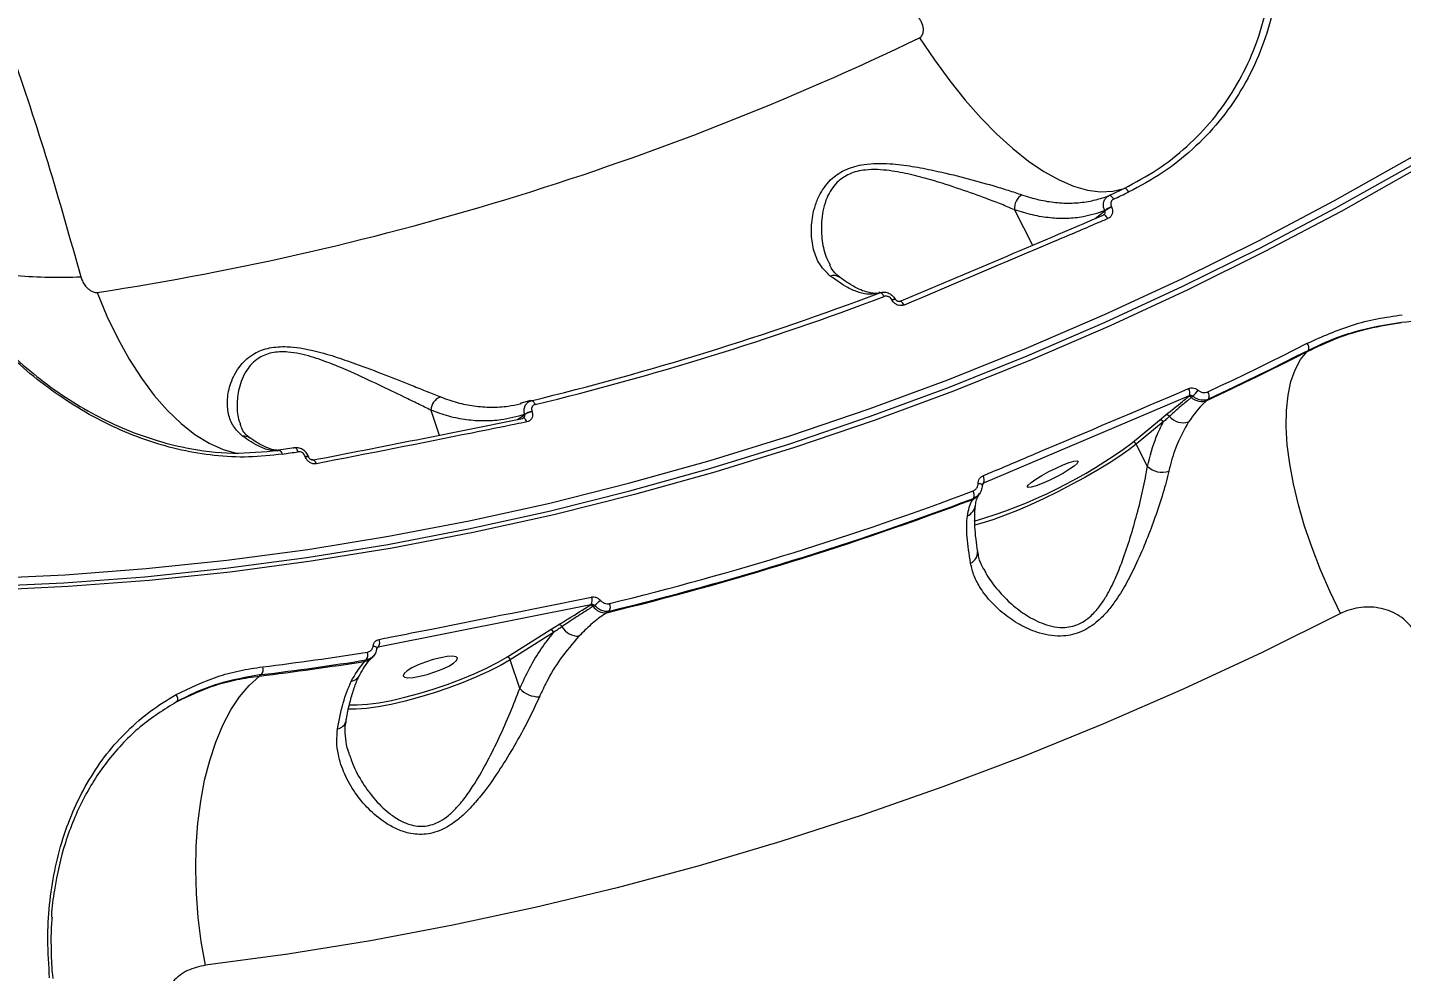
# Model space of a CAD drawing. Header units: millimetres. Extents: x -11024 to 8278, y -7837 to 5770.
# Drawn here: x 3455.3 to 3672.5, y 1145.9 to 1295 of the extents above; entities that cross this region are included whole.
import ezdxf

# ---------------------------------------------------------------- set-up
doc = ezdxf.new("R2010")
doc.units = ezdxf.units.MM
doc.layers.add('DIKOM_ОБЪЕКТ', color=7, linetype='Continuous')
doc.layers.add('DIKOM_РАЗМЕР_ОБЪЕКТА', color=7, linetype='Continuous')
doc.styles.add('style1', font='arial.ttf', dxfattribs={"width": 0.8})
doc.dimstyles.new('1-50', dxfattribs={"dimtxt": 300, "dimasz": 200, "dimexe": 100, "dimexo": 0, "dimgap": 100, "dimtad": 1, "dimtxsty": 'style1', "dimcen": 200, "dimclrd": 7, "dimclre": 7, "dimclrt": 7, "dimadec": 1, "dimazin": 2, "dimtfac": 1, "dimtmove": 0, "dimatfit": 2, "dimfxl": 0, "dimlwd": 25, "dimlwe": 18, "dimarcsym": 0})

# ---------------------------------------------------------------- blocks, each defined once
blk = doc.blocks.new('*D9')
at = {"layer": 'Defpoints', "color": 0, "transparency": 16777216}
for p in [(3740.68, 3707.51), (-8191.56, -3797.25), (-1076.12, -3797.25)]:
    blk.add_point(p, dxfattribs=at)
at = {"layer": 'DIKOM_РАЗМЕР_ОБЪЕКТА', "color": 7, "lineweight": 18, "transparency": 16777216}
for p, q in [((3740.68, 3707.51), (-8291.56, 3707.51)), ((-1076.12, -3797.25), (-8291.56, -3797.25))]:
    blk.add_line(p, q, dxfattribs=at)
at = {"layer": 'DIKOM_РАЗМЕР_ОБЪЕКТА', "color": 7, "lineweight": 25, "transparency": 16777216}
blk.add_line((-8191.56, 3507.51), (-8191.56, -3597.25), dxfattribs=at)
at = {"layer": 'DIKOM_РАЗМЕР_ОБЪЕКТА', "color": 7, "transparency": 16777216}
for points in [[(-8224.9, 3507.51), (-8158.23, 3507.51), (-8191.56, 3707.51)], [(-8224.9, -3597.25), (-8158.23, -3597.25), (-8191.56, -3797.25)]]:
    blk.add_solid(points, dxfattribs=at)
at = {"layer": 'DIKOM_РАЗМЕР_ОБЪЕКТА', "color": 7, "transparency": 16777216, "insert": (-8444.74, -44.87), "char_height": 300, "attachment_point": 5, "rotation": 90, "style": 'style1'}
blk.add_mtext('7500', dxfattribs=at)

msp = doc.modelspace()

# ---------------------------------------------------------------- linework, layer by layer
at = {"layer": 'DIKOM_ОБЪЕКТ', "color": 7, "linetype": 'Continuous', "lineweight": 15}
for p, q in [((3611.315, 1266.238), (3614.159, 1260.624)), ((3626.634, 1266.707), (3626.646, 1266.683)), ((3624.05, 1264.837), (3625.585, 1266.05)), ((3625.372, 1265.413), (3625.323, 1265.379)), ((3625.433, 1265.454), (3625.368, 1265.421)), ((3625.585, 1266.05), (3625.573, 1266.073)), ((3583.669, 1255.552), (3583.636, 1255.575)), ((3590.033, 1253.176), (3589.882, 1253.137)), ((3591.936, 1251.965), (3591.924, 1251.988)), ((3657.585, 1243.832), (3657.756, 1244.014)), ((3534.782, 1236.078), (3533.191, 1235.612)), ((3638.939, 1236.819), (3606.43, 1223.038)), ((3638.784, 1236.691), (3638.939, 1236.819)), ((3641.996, 1236.32), (3641.716, 1236.085)), ((3519.056, 1234.57), (3520.363, 1230.615)), ((3532.732, 1233.108), (3533.888, 1233.869)), ((3533.177, 1235.584), (3533.312, 1235.61)), ((3533.888, 1233.869), (3533.879, 1233.893)), ((3535.04, 1234.374), (3535.049, 1234.349)), ((3634.215, 1232.984), (3635.229, 1233.805)), ((3629.94, 1229.463), (3634.215, 1232.984)), ((3634.833, 1232.7), (3630.558, 1229.179)), ((3490.435, 1230.159), (3490.403, 1230.182)), ((3494.947, 1228.213), (3494.992, 1228.224)), ((3497.498, 1228.605), (3494.993, 1228.225)), ((3499.196, 1227.217), (3499.188, 1227.242)), ((3499.728, 1227.171), (3499.719, 1227.195)), ((3632.328, 1225.684), (3630.558, 1229.179)), ((3606.411, 1223.009), (3606.198, 1222.663)), ((3606.43, 1223.038), (3606.411, 1223.009)), ((3604.715, 1220.47), (3604.814, 1220.63)), ((3605.792, 1221.388), (3605.865, 1221.506)), ((3606.21, 1222.726), (3606.199, 1222.683)), ((3544.344, 1203.813), (3510.741, 1197.121)), ((3544.27, 1203.767), (3544.344, 1203.813)), ((3547.234, 1202.8), (3546.845, 1202.55)), ((3531.059, 1195.546), (3537.921, 1199.85)), ((3538.452, 1199.436), (3531.59, 1195.131)), ((3537.921, 1199.85), (3539.275, 1200.684)), ((3510.63, 1197.006), (3510.48, 1196.851)), ((3510.741, 1197.121), (3510.63, 1197.006)), ((3508.648, 1194.88), (3508.85, 1195.09)), ((3509.749, 1195.474), (3509.923, 1195.654)), ((3533.102, 1190.556), (3531.59, 1195.131)), ((3492.281, 1192.773), (3491.964, 1192.546))]:
    msp.add_line(p, q, dxfattribs=at)
at = {"layer": 'DIKOM_ОБЪЕКТ', "color": 7, "linetype": 'Continuous', "lineweight": 15, "flags": 128}
for points in [[(3596.306, 1293.421), (3598.647, 1289.928), (3601.06, 1286.632), (3603.525, 1283.556), (3606.024, 1280.726), (3608.538, 1278.163), (3611.046, 1275.887), (3613.53, 1273.916), (3615.969, 1272.265), (3618.345, 1270.947), (3620.64, 1269.973), (3622.835, 1269.349), (3624.914, 1269.081), (3626.86, 1269.171), (3628.658, 1269.618)], [(3435.797, 1207.762), (3448.523, 1207.973), (3461.274, 1208.559), (3474.042, 1209.518), (3486.818, 1210.85), (3499.593, 1212.553), (3512.36, 1214.627), (3525.111, 1217.07), (3537.836, 1219.881), (3550.528, 1223.057), (3563.179, 1226.598), (3575.779, 1230.499), (3588.32, 1234.76), (3600.795, 1239.377), (3613.196, 1244.346), (3625.513, 1249.666), (3637.74, 1255.331), (3649.867, 1261.34), (3661.888, 1267.687), (3673.794, 1274.368), (3685.577, 1281.38), (3697.23, 1288.717)], [(3435.49, 1206.478), (3448.246, 1206.69), (3461.027, 1207.277), (3473.825, 1208.238), (3486.631, 1209.573), (3499.437, 1211.28), (3512.235, 1213.359), (3525.016, 1215.808), (3537.772, 1218.625), (3550.494, 1221.809), (3563.174, 1225.358), (3575.804, 1229.269), (3588.376, 1233.54), (3600.881, 1238.168), (3613.31, 1243.149), (3625.657, 1248.481), (3637.913, 1254.161), (3650.069, 1260.183), (3662.119, 1266.545), (3674.053, 1273.243), (3685.864, 1280.271), (3697.545, 1287.626)], [(3698.372, 1287.077), (3686.684, 1279.718), (3674.865, 1272.685), (3662.923, 1265.984), (3650.866, 1259.617), (3638.702, 1253.591), (3626.439, 1247.908), (3614.084, 1242.573), (3601.646, 1237.588), (3589.134, 1232.957), (3576.554, 1228.684), (3563.916, 1224.77), (3551.228, 1221.219), (3538.498, 1218.033), (3525.734, 1215.214), (3512.945, 1212.763), (3500.139, 1210.683), (3487.324, 1208.975), (3474.51, 1207.639), (3461.704, 1206.678), (3448.915, 1206.09), (3436.15, 1205.878)], [(3626.265, 1268.482), (3626.564, 1268.624), (3626.864, 1268.765), (3627.163, 1268.907), (3627.462, 1269.049), (3627.761, 1269.191), (3628.06, 1269.333), (3628.359, 1269.475), (3628.658, 1269.618)], [(3626.969, 1267.909), (3626.883, 1268.049), (3626.791, 1268.174), (3626.696, 1268.283), (3626.6, 1268.371), (3626.507, 1268.437), (3626.418, 1268.478), (3626.337, 1268.493), (3626.265, 1268.482)], [(3626.067, 1264.829), (3625.974, 1264.99), (3625.874, 1265.132), (3625.77, 1265.25), (3625.666, 1265.341), (3625.565, 1265.401), (3625.473, 1265.428), (3625.391, 1265.42), (3625.372, 1265.413)], [(3466.296, 1253.161), (3467.854, 1249.427), (3469.548, 1245.908), (3471.365, 1242.631), (3473.29, 1239.623), (3475.308, 1236.907), (3477.405, 1234.503), (3479.562, 1232.431), (3481.764, 1230.707), (3483.994, 1229.344), (3486.234, 1228.352), (3488.466, 1227.74), (3488.506, 1227.733)], [(3590.688, 1252.525), (3590.611, 1252.668), (3590.526, 1252.797), (3590.437, 1252.908), (3590.346, 1252.998), (3590.255, 1253.065), (3590.167, 1253.106), (3590.085, 1253.121), (3590.011, 1253.109)], [(3591.924, 1251.988), (3592.062, 1252.042), (3592.186, 1252.083), (3592.292, 1252.111), (3592.378, 1252.125), (3592.44, 1252.125), (3592.477, 1252.109), (3592.484, 1252.1)], [(3591.936, 1251.965), (3592.074, 1252.018), (3592.198, 1252.059), (3592.305, 1252.088), (3592.39, 1252.102), (3592.453, 1252.101), (3592.49, 1252.086), (3592.497, 1252.075)], [(3593.878, 1251.18), (3593.784, 1251.34), (3593.682, 1251.481), (3593.575, 1251.599), (3593.467, 1251.688), (3593.362, 1251.746), (3593.265, 1251.77), (3593.177, 1251.76), (3593.163, 1251.755)], [(3641.855, 1237.459), (3643.829, 1238.388), (3645.801, 1239.325), (3647.771, 1240.272), (3649.738, 1241.227), (3651.702, 1242.192), (3653.664, 1243.164), (3655.623, 1244.146), (3657.579, 1245.136)], [(3641.716, 1236.085), (3643.708, 1237.023), (3645.698, 1237.969), (3647.686, 1238.924), (3649.671, 1239.888), (3651.654, 1240.861), (3653.634, 1241.842), (3655.611, 1242.833), (3657.585, 1243.832)], [(3657.756, 1244.014), (3655.795, 1243.022), (3653.831, 1242.038), (3651.865, 1241.063), (3649.897, 1240.097), (3647.925, 1239.14), (3645.951, 1238.191), (3643.975, 1237.251), (3641.996, 1236.32)], [(3662.833, 1202.408), (3661.183, 1205.847), (3659.68, 1209.319), (3658.34, 1212.791), (3657.173, 1216.233), (3656.191, 1219.612), (3655.402, 1222.898), (3654.815, 1226.062), (3654.433, 1229.074), (3654.261, 1231.906), (3654.3, 1234.533), (3654.55, 1236.932), (3655.009, 1239.079), (3655.672, 1240.956), (3656.533, 1242.545), (3657.585, 1243.832)], [(3535.539, 1235.447), (3535.475, 1235.594), (3535.402, 1235.727), (3535.322, 1235.841), (3535.237, 1235.933), (3535.15, 1236.001), (3535.064, 1236.043), (3534.98, 1236.057), (3534.901, 1236.044)], [(3533.631, 1233.321), (3533.61, 1233.315), (3533.529, 1233.269)], [(3534.218, 1232.706), (3534.15, 1232.873), (3534.07, 1233.022), (3533.982, 1233.145), (3533.889, 1233.239), (3533.793, 1233.3), (3533.699, 1233.325), (3533.631, 1233.321)], [(3494.992, 1228.224), (3495.029, 1228.227), (3495.114, 1228.213), (3495.199, 1228.171), (3495.283, 1228.103), (3495.363, 1228.009), (3495.436, 1227.894), (3495.501, 1227.76), (3495.556, 1227.611)], [(3498.065, 1227.993), (3498.009, 1228.142), (3497.944, 1228.275), (3497.87, 1228.39), (3497.79, 1228.484), (3497.706, 1228.552), (3497.62, 1228.594), (3497.535, 1228.608), (3497.498, 1228.605)], [(3499.188, 1227.242), (3499.329, 1227.263), (3499.453, 1227.273), (3499.557, 1227.271), (3499.638, 1227.257), (3499.693, 1227.231), (3499.719, 1227.195)], [(3499.196, 1227.217), (3499.337, 1227.239), (3499.462, 1227.248), (3499.566, 1227.246), (3499.647, 1227.232), (3499.701, 1227.206), (3499.728, 1227.17)], [(3630.558, 1229.179), (3629.384, 1228.272), (3627.951, 1227.272), (3626.291, 1226.201), (3624.439, 1225.081), (3622.437, 1223.938), (3620.329, 1222.796), (3618.159, 1221.681), (3615.976, 1220.616), (3613.829, 1219.625), (3611.763, 1218.73), (3609.824, 1217.951), (3608.054, 1217.304), (3606.492, 1216.804), (3605.173, 1216.461), (3604.957, 1216.415)], [(3500.97, 1226.092), (3500.901, 1226.259), (3500.819, 1226.407), (3500.728, 1226.53), (3500.631, 1226.623), (3500.53, 1226.683), (3500.431, 1226.708), (3500.365, 1226.704)], [(3618.989, 1225.909), (3619.956, 1226.278), (3620.711, 1226.497), (3621.193, 1226.551), (3621.362, 1226.433), (3621.205, 1226.155), (3620.735, 1225.737), (3619.99, 1225.215), (3619.029, 1224.63), (3617.932, 1224.03), (3616.787, 1223.463), (3615.686, 1222.975), (3614.719, 1222.607), (3613.964, 1222.387), (3613.482, 1222.333), (3613.313, 1222.451), (3613.47, 1222.73), (3613.94, 1223.147), (3614.685, 1223.67), (3615.645, 1224.254), (3616.743, 1224.855), (3617.888, 1225.421), (3618.989, 1225.909)], [(3605.569, 1223.011), (3605.721, 1222.989), (3605.858, 1222.959), (3605.977, 1222.922), (3606.074, 1222.88), (3606.146, 1222.834), (3606.192, 1222.785), (3606.21, 1222.734), (3606.21, 1222.726)], [(3662.833, 1202.408), (3650.438, 1196.287), (3637.95, 1190.486), (3625.377, 1185.009), (3612.725, 1179.859), (3600.001, 1175.038), (3587.212, 1170.549), (3574.365, 1166.394), (3561.468, 1162.577), (3548.527, 1159.098), (3535.55, 1155.961), (3522.543, 1153.166), (3509.514, 1150.715), (3496.47, 1148.609), (3483.417, 1146.85)], [(3509.957, 1197.339), (3510.109, 1197.286), (3510.242, 1197.226), (3510.353, 1197.16), (3510.436, 1197.09), (3510.491, 1197.018), (3510.515, 1196.947), (3510.514, 1196.907)], [(3510.514, 1196.907), (3510.507, 1196.878), (3510.467, 1196.815)], [(3510.525, 1196.967), (3510.569, 1196.988), (3510.63, 1197.006)], [(3531.59, 1195.131), (3530.046, 1194.23), (3528.262, 1193.314), (3526.278, 1192.402), (3524.137, 1191.514), (3521.886, 1190.67), (3519.574, 1189.888), (3517.252, 1189.186), (3514.97, 1188.579), (3512.78, 1188.079), (3510.728, 1187.699), (3508.86, 1187.446), (3507.216, 1187.326), (3505.909, 1187.336)], [(3506.153, 1187.987), (3507.423, 1187.977), (3509.017, 1188.093), (3510.829, 1188.338), (3512.818, 1188.707), (3514.943, 1189.191), (3517.155, 1189.78), (3519.406, 1190.461), (3521.648, 1191.22), (3523.831, 1192.038), (3525.908, 1192.899), (3527.832, 1193.783), (3529.561, 1194.672), (3531.059, 1195.546)], [(3520.61, 1195.445), (3519.43, 1195.148), (3518.212, 1194.757), (3517.053, 1194.303), (3516.05, 1193.822), (3515.282, 1193.354), (3514.811, 1192.937), (3514.677, 1192.604), (3514.89, 1192.382), (3515.432, 1192.29), (3516.26, 1192.334), (3517.307, 1192.512), (3518.487, 1192.808), (3519.706, 1193.199), (3520.864, 1193.653), (3521.868, 1194.134), (3522.636, 1194.602), (3523.106, 1195.019), (3523.24, 1195.353), (3523.028, 1195.574), (3522.485, 1195.667), (3521.657, 1195.622), (3520.61, 1195.445)], [(3483.417, 1146.85), (3482.767, 1150.599), (3482.294, 1154.389), (3482.002, 1158.186), (3481.895, 1161.956), (3481.972, 1165.663), (3482.234, 1169.275), (3482.677, 1172.758), (3483.298, 1176.08), (3484.092, 1179.211), (3485.051, 1182.123), (3486.165, 1184.789), (3487.426, 1187.185), (3488.821, 1189.289), (3490.338, 1191.081), (3491.964, 1192.546)], [(3478.782, 1189.617), (3478.869, 1189.446), (3478.936, 1189.27), (3478.98, 1189.097), (3479, 1188.932), (3478.995, 1188.781), (3478.965, 1188.65), (3478.912, 1188.544), (3478.836, 1188.466)]]:
    msp.add_lwpolyline(points, dxfattribs=at)
at = {"layer": 'DIKOM_ОБЪЕКТ', "color": 7, "linetype": 'Continuous', "lineweight": 15}
for centre, radius, start, end in [((3396.879, 1707.385), 459.498, 278.68902, 295.72247), ((3613.793, 1266.489), 2.49, 122.16542, 185.79801), ((3418.438, 1710.28), 489.058, 295.23894, 295.5495), ((3628.384, 1262.57), 4.492, 112.93462, 128.74643), ((3628.398, 1262.545), 4.494, 112.93852, 128.74253), ((3460.06, 1325.883), 70.325, 264.73598, 272.98426), ((3582.729, 1254.211), 1.639, 56.35748, 109.04534), ((3423.3, 1693.962), 471.321, 283.69681, 290.71435), ((3423.849, 1693.718), 471.686, 283.69714, 290.7143), ((3656.656, 1244.415), 1.171, 339.95187, 37.9521), ((3521.432, 1234.462), 2.378, 111.58106, 177.40871), ((3638.936, 1236.243), 0.473, 46.40933, 108.66023), ((3637.82, 1237.29), 1.214, 337.18221, 34.2788), ((3640.887, 1238.291), 2.356, 226.38172, 290.58329), ((3633.401, 1243.031), 8.731, 314.13655, 322.4219), ((3640.901, 1236.762), 1.181, 337.99615, 36.15645), ((3535.718, 1231.092), 3.351, 101.67026, 123.28514), ((3535.724, 1231.076), 3.342, 101.64689, 123.31683), ((3635.37, 1233.325), 0.5, 31.4154, 106.35801), ((3634.362, 1232.491), 0.514, 23.88199, 106.61825), ((3637.963, 1235.388), 2.818, 219.75693, 287.78332), ((3489.488, 1228.85), 1.616, 55.49627, 97.11237), ((3583.404, 1291.832), 77.817, 286.04951, 306.72803), ((3630.087, 1228.97), 0.515, 23.90521, 106.59502), ((3432.853, 1648.365), 425.4, 278.47624, 278.81797), ((3634.669, 1228.176), 3.419, 226.78909, 287.63036), ((3606.612, 1222.579), 0.475, 115.0312, 146.97668), ((3605.365, 1223.542), 1.177, 334.66369, 34.18033), ((3429.094, 1686.201), 497.629, 283.73349, 290.67797), ((3429.442, 1686.293), 496.473, 283.73307, 290.67822), ((3603.809, 1222.623), 2.336, 292.83185, 328.11333), ((3603.73, 1221.164), 1.209, 333.77089, 31.92722), ((3428.802, 1686.156), 497.805, 283.71703, 290.69407), ((3602.93, 1219.878), 2.226, 294.5936, 351.73846), ((3603.555, 1212.121), 1.932, 294.65406, 3.09064), ((3544.291, 1203.283), 0.485, 35.10239, 92.42457), ((3543.255, 1204.518), 1.297, 327.08812, 23.60441), ((3546.655, 1204.952), 2.41, 215.2476, 274.5143), ((3535.451, 1215.531), 15.148, 308.68955, 313.36848), ((3546.17, 1203.47), 1.258, 327.80505, 25.60589), ((3537.915, 1199.296), 0.555, 14.64809, 89.43833), ((3539.265, 1200.147), 0.537, 21.02069, 88.87945), ((3542.433, 1201.968), 3.125, 211.39487, 270.53377), ((3509.708, 1197.848), 1.263, 324.84321, 23.44307), ((3435.942, 1653.832), 464.676, 276.92446, 279.00182), ((3436.074, 1655.182), 465.812, 276.93044, 278.98844), ((3436.444, 1655.033), 464.416, 276.92938, 278.98896), ((3508.256, 1196.925), 2.082, 280.85358, 315.81302), ((3507.801, 1195.848), 1.294, 324.15521, 21.42539), ((3531.054, 1194.991), 0.555, 14.6688, 89.41763), ((3491.241, 1193.568), 1.309, 322.60145, 19.68039), ((3506.076, 1193.624), 1.946, 281.28225, 332.97924), ((3536.181, 1193.572), 4.31, 224.41271, 270.37753), ((3504.055, 1185.856), 1.646, 279.01933, 345.6946)]:
    msp.add_arc(centre, radius, start, end, dxfattribs=at)
for points, knots in [([(3697.23, 1288.717), (3694.608, 1292.447), (3687.491, 1302.571), (3675.6, 1318.787), (3661.518, 1337.202), (3647.185, 1355.128), (3632.674, 1372.489), (3618.052, 1389.2), (3603.362, 1405.204), (3588.629, 1420.46), (3573.878, 1434.957), (3559.155, 1448.657), (3544.527, 1461.498), (3530.065, 1473.418), (3515.814, 1484.371), (3501.802, 1494.32), (3488.048, 1503.268), (3474.594, 1511.196), (3461.499, 1518.069), (3448.827, 1523.854), (3436.621, 1528.521), (3424.909, 1532.044), (3413.707, 1534.427), (3403.023, 1535.715), (3392.993, 1535.751), (3386.245, 1535.298), (3383.049, 1534.499), (3382.777, 1534.43)], [0, 0, 0, 0, 0.0245695, 0.066693, 0.1089493, 0.151273, 0.1935969, 0.2358531, 0.2779765, 0.3200999, 0.3623564, 0.4046802, 0.447004, 0.4892601, 0.5313836, 0.5735065, 0.6157622, 0.6580855, 0.7004087, 0.7426644, 0.7847874, 0.8269108, 0.8691668, 0.9114903, 0.9538141, 0.9960698, 1, 1, 1, 1]), ([(3520.966, 1482.563), (3523.729, 1480.453), (3531.172, 1474.769), (3543.463, 1464.738), (3557.832, 1452.284), (3572.448, 1438.837), (3587.265, 1424.421), (3602.236, 1409.058), (3617.032, 1393.087), (3631.605, 1376.578), (3645.916, 1359.61), (3660.197, 1341.906), (3674.397, 1323.497), (3688.462, 1304.431), (3702.084, 1285.129), (3715.226, 1265.661), (3727.863, 1246.103), (3740.2, 1226.134), (3752.181, 1205.808), (3763.756, 1185.19), (3774.668, 1164.732), (3784.895, 1144.501), (3794.433, 1124.557), (3803.436, 1104.575), (3811.849, 1084.624), (3819.626, 1064.777), (3826.598, 1045.47), (3832.759, 1026.756), (3838.123, 1008.676), (3842.776, 990.933), (3846.671, 973.607), (3849.776, 956.769), (3851.926, 941.467), (3853.256, 927.626), (3853.901, 915.148), (3853.935, 903.232), (3853.35, 891.92), (3852.155, 881.33), (3850.358, 871.513), (3848.267, 863.365), (3846.617, 858.657), (3845.946, 856.74)], [0, 0, 0, 0, 0.01565218, 0.04216791, 0.06870427, 0.09522005, 0.12250621, 0.14981463, 0.17710056, 0.20361659, 0.23015278, 0.25666873, 0.2839548, 0.31126298, 0.33854912, 0.36506499, 0.3916013, 0.41811716, 0.44540309, 0.47271166, 0.49999757, 0.5265134, 0.55304984, 0.57956554, 0.60685156, 0.63415996, 0.66144588, 0.68796177, 0.71449808, 0.74101388, 0.76829994, 0.79560818, 0.82289424, 0.84597233, 0.86907741, 0.89218255, 0.91550655, 0.93883056, 0.96156384, 0.98434858, 1, 1, 1, 1]), ([(3608.06, 1455.699), (3611.911, 1452.066), (3619.618, 1444.794), (3631.243, 1433.156), (3642.878, 1421.02), (3654.656, 1408.193), (3666.55, 1394.682), (3678.532, 1380.496), (3690.406, 1365.859), (3702.476, 1350.374), (3714.697, 1334.034), (3727.014, 1316.851), (3739.168, 1299.156), (3751.11, 1280.988), (3762.79, 1262.401), (3773.937, 1243.825), (3784.525, 1225.326), (3794.541, 1206.965), (3804.162, 1188.419), (3813.336, 1169.747), (3822.016, 1151.013), (3830.005, 1132.643), (3837.293, 1114.694), (3843.885, 1097.209), (3849.893, 1079.886), (3855.272, 1062.796), (3859.986, 1046.004), (3863.67, 1030.942), (3866.488, 1017.532), (3868.611, 1005.633), (3870.275, 994.097), (3871.471, 982.968), (3872.197, 972.295), (3872.443, 962.08), (3872.249, 952.285), (3871.716, 946.168), (3871.449, 943.11)], [0, 0, 0, 0, 0.0277655, 0.055564, 0.0833624, 0.1111275, 0.1400314, 0.168973, 0.1979144, 0.2268177, 0.2582448, 0.2896957, 0.3211227, 0.3534672, 0.3858383, 0.4181831, 0.449506, 0.4808529, 0.5121759, 0.5444127, 0.5766757, 0.6089125, 0.6401608, 0.6714335, 0.7026819, 0.7348411, 0.7670266, 0.7991856, 0.8241463, 0.849107, 0.874267, 0.8994267, 0.9244694, 0.949512, 0.974756, 1, 1, 1, 1]), ([(3339.994, 1442.767), (3343.233, 1441.222), (3350.183, 1437.907), (3360.565, 1431.269), (3371.007, 1423.334), (3381.007, 1414.293), (3390.572, 1404.281), (3399.824, 1393.206), (3408.723, 1381.128), (3417.231, 1368.104), (3425.273, 1354.258), (3432.84, 1339.621), (3439.944, 1324.253), (3446.619, 1308.113), (3452.829, 1291.262), (3458.594, 1273.824), (3462.014, 1261.704), (3463.722, 1255.653)], [0, 0, 0, 0, 0.0611698, 0.1312482, 0.2012025, 0.2682328, 0.3354732, 0.4028236, 0.4701779, 0.537426, 0.6044621, 0.6702229, 0.7361763, 0.8022275, 0.868281, 0.9342367, 1, 1, 1, 1]), ([(3628.658, 1269.618), (3630.429, 1270.557), (3633.96, 1272.429), (3638.637, 1276.14), (3642.755, 1280.435), (3646.2, 1285.299), (3648.923, 1290.636), (3650.857, 1296.333), (3651.969, 1302.293), (3652.229, 1308.402), (3651.634, 1314.537), (3650.17, 1320.589), (3647.929, 1326.471), (3645.771, 1330.125), (3644.691, 1331.954)], [0, 0, 0, 0, 0.0835774, 0.1666513, 0.2497516, 0.3333286, 0.4162582, 0.4997967, 0.5830088, 0.666081, 0.7497704, 0.832788, 0.9162889, 1, 1, 1, 1]), ([(3645.611, 1332.638), (3646.712, 1330.776), (3648.914, 1327.052), (3651.208, 1321.051), (3652.71, 1314.881), (3653.33, 1308.616), (3653.075, 1302.383), (3651.952, 1296.301), (3649.99, 1290.484), (3647.224, 1285.038), (3643.716, 1280.073), (3639.526, 1275.694), (3634.764, 1271.909), (3631.165, 1270.001), (3629.363, 1269.046)], [0, 0, 0, 0, 0.0836194, 0.1671672, 0.2504186, 0.3338521, 0.4173033, 0.5004886, 0.5837396, 0.6671386, 0.750459, 0.8333975, 0.9166283, 1, 1, 1, 1]), ([(3596.306, 1293.421), (3596.385, 1293.468), (3596.551, 1293.567), (3596.773, 1293.867), (3596.919, 1294.301), (3596.938, 1295.018), (3596.741, 1295.651), (3596.42, 1296.244), (3596.236, 1296.489), (3596.115, 1296.65)], [0, 0, 0, 0, 0.0767638, 0.1605272, 0.3174006, 0.4661007, 0.7624874, 0.8428649, 1, 1, 1, 1]), ([(3582.194, 1255.76), (3581.633, 1256.298), (3580.512, 1257.374), (3579.55, 1259.643), (3579.097, 1262.301), (3579.265, 1264.851), (3579.811, 1267.033), (3580.484, 1268.63), (3581.386, 1270.051), (3582.659, 1271.444), (3584.652, 1272.735), (3587.187, 1273.407), (3589.551, 1273.582), (3592.114, 1273.508), (3595.163, 1273.131), (3599.151, 1272.348), (3603.494, 1271.296), (3607.367, 1270.206), (3610.352, 1269.308), (3611.762, 1268.834), (3612.467, 1268.597)], [0, 0, 0, 0, 0.0727736, 0.1456245, 0.2220854, 0.298516, 0.3409255, 0.383292, 0.4164827, 0.4496111, 0.4986426, 0.5477892, 0.5808464, 0.613965, 0.6710823, 0.7283204, 0.8132049, 0.8980781, 0.9490495, 1, 1, 1, 1]), ([(3611.315, 1266.238), (3610.637, 1266.521), (3609.273, 1267.091), (3606.433, 1268.176), (3602.745, 1269.498), (3598.661, 1270.817), (3594.885, 1271.831), (3592.048, 1272.39), (3589.642, 1272.607), (3587.472, 1272.563), (3585.138, 1272.008), (3583.379, 1270.783), (3582.307, 1269.433), (3581.579, 1268.031), (3581.077, 1266.433), (3580.731, 1264.238), (3580.8, 1261.651), (3581.274, 1259.222), (3581.92, 1257.991), (3582.151, 1257.551)], [0, 0, 0, 0, 0.0575846, 0.1159164, 0.2111894, 0.3089561, 0.3721871, 0.4366493, 0.4719795, 0.508178, 0.5599019, 0.6115507, 0.6469205, 0.6833218, 0.7301926, 0.7777468, 0.8635543, 0.9512374, 1, 1, 1, 1]), ([(3612.467, 1268.597), (3613.364, 1268.317), (3615.159, 1267.756), (3617.816, 1267.335), (3620.431, 1267.234), (3622.905, 1267.491), (3624.838, 1267.953), (3625.909, 1268.35), (3626.265, 1268.482)], [0, 0, 0, 0, 0.18279999, 0.36559484, 0.55374859, 0.74189823, 0.9141907, 1, 1, 1, 1]), ([(3625.573, 1266.073), (3625.502, 1266.265), (3625.353, 1266.669), (3625.364, 1267.222), (3625.507, 1267.731), (3625.776, 1268.179), (3626.101, 1268.381), (3626.265, 1268.482)], [0, 0, 0, 0, 0.2044901, 0.4301325, 0.5634378, 0.7803002, 1, 1, 1, 1]), ([(3629.363, 1269.046), (3629.305, 1269.139), (3629.188, 1269.324), (3628.992, 1269.521), (3628.803, 1269.636), (3628.707, 1269.624), (3628.658, 1269.618)], [0, 0, 0, 0, 0.2500718, 0.5000702, 0.7501457, 1, 1, 1, 1]), ([(3495.556, 1227.611), (3493.798, 1227.418), (3490.281, 1227.03), (3484.929, 1227.299), (3479.641, 1228.163), (3474.467, 1229.606), (3469.372, 1231.61), (3464.418, 1234.166), (3459.657, 1237.215), (3455.14, 1240.713), (3450.928, 1244.62), (3447.056, 1248.864), (3443.581, 1253.357), (3440.556, 1258.035), (3437.945, 1262.824), (3436.59, 1266.078), (3435.913, 1267.703)], [0, 0, 0, 0, 0.07510797, 0.15021542, 0.22128241, 0.29257814, 0.36364686, 0.43476954, 0.50612435, 0.5772493, 0.64833973, 0.71965954, 0.79075227, 0.86043036, 0.93031997, 1, 1, 1, 1]), ([(3436.409, 1267.458), (3437.144, 1265.706), (3438.612, 1262.204), (3441.431, 1257.188), (3444.614, 1252.466), (3448.125, 1248.091), (3451.994, 1244.002), (3456.196, 1240.269), (3460.673, 1236.937), (3465.379, 1234.051), (3470.268, 1231.675), (3475.278, 1229.822), (3481.125, 1228.339), (3487.783, 1227.53), (3492.559, 1227.986), (3494.947, 1228.213)], [0, 0, 0, 0, 0.0766093, 0.1532162, 0.2242327, 0.2954761, 0.3664892, 0.437486, 0.508711, 0.5797092, 0.6506984, 0.7219136, 0.7929, 0.8964501, 1, 1, 1, 1]), ([(3625.573, 1266.073), (3624.448, 1265.703), (3622.529, 1265.073), (3619.613, 1264.804), (3616.946, 1264.895), (3614.177, 1265.333), (3612.269, 1265.936), (3611.315, 1266.238)], [0, 0, 0, 0, 0.2590527, 0.4416249, 0.6241983, 0.8121006, 1, 1, 1, 1]), ([(3626.646, 1266.683), (3626.69, 1266.589), (3626.802, 1266.345), (3626.85, 1265.915), (3626.742, 1265.455), (3626.478, 1265.059), (3626.204, 1264.906), (3626.067, 1264.829)], [0, 0, 0, 0, 0.1342659, 0.3470317, 0.5632327, 0.7817431, 1, 1, 1, 1]), ([(3626.969, 1267.909), (3626.967, 1267.908), (3626.877, 1267.864), (3626.712, 1267.748), (3626.573, 1267.528), (3626.504, 1267.272), (3626.507, 1266.997), (3626.593, 1266.801), (3626.634, 1266.707)], [0, 0, 0, 0, 0.0042835, 0.2197349, 0.4355905, 0.5682097, 0.7938278, 1, 1, 1, 1]), ([(3593.104, 1251.717), (3598.444, 1253.966), (3609.126, 1258.466), (3619.924, 1263.074), (3625.323, 1265.379)], [0, 0, 0, 0, 0.4999192, 1, 1, 1, 1]), ([(3626.067, 1264.829), (3625.508, 1264.591), (3622.715, 1263.397), (3611.93, 1258.796), (3601.799, 1254.521), (3593.878, 1251.18)], [0, 0, 0, 0, 0.0517101, 0.2585539, 1, 1, 1, 1]), ([(3625.433, 1265.454), (3625.449, 1265.465), (3625.516, 1265.508), (3625.597, 1265.625), (3625.651, 1265.79), (3625.64, 1265.94), (3625.601, 1266.019), (3625.585, 1266.05)], [0, 0, 0, 0, 0.0826983, 0.3506558, 0.6048083, 0.8476124, 1, 1, 1, 1]), ([(3583.673, 1255.557), (3583.404, 1255.791), (3582.813, 1256.306), (3582.306, 1256.978), (3582.107, 1257.481), (3582.084, 1257.541)], [0, 0, 0, 0, 0.4248972, 0.9318543, 1, 1, 1, 1]), ([(3463.722, 1255.653), (3463.795, 1255.428), (3463.947, 1254.961), (3464.319, 1254.347), (3464.748, 1253.853), (3465.192, 1253.486), (3465.623, 1253.255), (3466.007, 1253.146), (3466.203, 1253.156), (3466.296, 1253.161)], [0, 0, 0, 0, 0.1943506, 0.4036721, 0.5538986, 0.6909879, 0.8350456, 0.9219143, 1, 1, 1, 1]), ([(3590.011, 1253.109), (3589.477, 1252.986), (3588.494, 1252.759), (3586.768, 1253.116), (3584.756, 1253.935), (3583.137, 1255.088), (3582.194, 1255.76)], [0, 0, 0, 0, 0.2580791, 0.4750039, 0.6940726, 1, 1, 1, 1]), ([(3589.543, 1253.051), (3589.539, 1253.05), (3589.342, 1253), (3588.808, 1253.037), (3587.87, 1253.222), (3586.732, 1253.654), (3585.415, 1254.372), (3584.381, 1255.033), (3583.763, 1255.528), (3583.661, 1255.61)], [0, 0, 0, 0, 0.0031547, 0.1962083, 0.3807449, 0.5761242, 0.7688943, 0.9617588, 1, 1, 1, 1]), ([(3590.011, 1253.109), (3590.174, 1253.155), (3590.54, 1253.259), (3591.063, 1253.199), (3591.586, 1253.002), (3592.053, 1252.672), (3592.345, 1252.291), (3592.457, 1252.067), (3592.472, 1252.037)], [0, 0, 0, 0, 0.1804582, 0.4028603, 0.5309612, 0.7496618, 0.9663886, 1, 1, 1, 1]), ([(3591.924, 1251.988), (3591.916, 1252.003), (3591.856, 1252.113), (3591.706, 1252.302), (3591.469, 1252.467), (3591.206, 1252.566), (3590.946, 1252.597), (3590.768, 1252.547), (3590.688, 1252.525)], [0, 0, 0, 0, 0.0340165, 0.2522259, 0.470532, 0.5979462, 0.8192573, 1, 1, 1, 1]), ([(3593.878, 1251.18), (3593.727, 1251.134), (3593.426, 1251.044), (3592.926, 1251.115), (3592.465, 1251.335), (3592.128, 1251.642), (3591.99, 1251.874), (3591.936, 1251.965)], [0, 0, 0, 0, 0.218238, 0.4367716, 0.6530471, 0.8657719, 1, 1, 1, 1]), ([(3592.502, 1252.067), (3592.497, 1252.076), (3592.491, 1252.087), (3592.486, 1252.098), (3592.484, 1252.1)], [0, 0, 0, 0, 0.78586109, 1, 1, 1, 1]), ([(3593.162, 1251.757), (3593.157, 1251.754), (3593.125, 1251.737), (3593.032, 1251.723), (3592.882, 1251.747), (3592.736, 1251.813), (3592.612, 1251.913), (3592.53, 1252.01), (3592.506, 1252.064), (3592.5, 1252.077)], [0, 0, 0, 0, 0.0479348, 0.2978291, 0.4810131, 0.6391839, 0.798139, 0.9492779, 1, 1, 1, 1]), ([(3657.579, 1245.136), (3659.925, 1246.183), (3663.478, 1247.77), (3668.599, 1249.06), (3671.265, 1249.443), (3672.598, 1249.634)], [0, 0, 0, 0, 0.4927579, 0.7463702, 1, 1, 1, 1]), ([(3657.585, 1243.832), (3659.178, 1244.583), (3662.311, 1246.059), (3667.32, 1247.597), (3670.755, 1248.152), (3672.482, 1248.431)], [0, 0, 0, 0, 0.3395548, 0.6677665, 1, 1, 1, 1]), ([(3672.482, 1248.431), (3669.951, 1248.009), (3666.117, 1247.37), (3661.26, 1245.674), (3658.924, 1244.567), (3657.756, 1244.014)], [0, 0, 0, 0, 0.4928074, 0.7464097, 1, 1, 1, 1]), ([(3719.388, 1225.244), (3718.365, 1226.775), (3716.315, 1229.844), (3712.644, 1233.974), (3708.597, 1237.699), (3704.166, 1240.927), (3699.439, 1243.643), (3694.464, 1245.822), (3689.298, 1247.418), (3684.021, 1248.417), (3678.371, 1248.891), (3674.554, 1248.593), (3672.482, 1248.431)], [0, 0, 0, 0, 0.0977752, 0.1958589, 0.2936319, 0.3914609, 0.4895951, 0.5874247, 0.6858969, 0.7846791, 0.8831523, 1, 1, 1, 1]), ([(3489.288, 1230.453), (3488.767, 1230.951), (3487.725, 1231.945), (3486.977, 1233.959), (3486.796, 1236.282), (3487.238, 1238.461), (3488.023, 1240.281), (3488.871, 1241.576), (3489.924, 1242.682), (3491.342, 1243.703), (3493.454, 1244.511), (3496.023, 1244.672), (3498.366, 1244.42), (3500.877, 1243.917), (3503.833, 1243.072), (3507.675, 1241.732), (3511.856, 1240.141), (3515.595, 1238.65), (3518.491, 1237.503), (3519.868, 1236.95), (3520.557, 1236.674)], [0, 0, 0, 0, 0.0727734, 0.1456241, 0.2220844, 0.2985152, 0.3409251, 0.3832911, 0.4164814, 0.4496083, 0.4986436, 0.5477893, 0.5808427, 0.6139657, 0.6710822, 0.7283151, 0.8132043, 0.8980746, 0.9490458, 1, 1, 1, 1]), ([(3519.056, 1234.57), (3518.403, 1234.891), (3517.089, 1235.539), (3514.372, 1236.859), (3510.856, 1238.555), (3506.975, 1240.369), (3503.377, 1241.899), (3500.657, 1242.884), (3498.322, 1243.496), (3496.188, 1243.836), (3493.83, 1243.749), (3491.954, 1242.956), (3490.738, 1241.932), (3489.852, 1240.805), (3489.17, 1239.469), (3488.571, 1237.585), (3488.362, 1235.319), (3488.495, 1233.412), (3488.886, 1232.519), (3488.956, 1232.359)], [0, 0, 0, 0, 0.0593442, 0.119455, 0.2176327, 0.318385, 0.3835449, 0.4499717, 0.4863794, 0.5236847, 0.5769867, 0.6302109, 0.6666621, 0.7041756, 0.7524747, 0.8014803, 0.8899054, 0.980266, 1, 1, 1, 1]), ([(3638.823, 1237.973), (3638.869, 1237.991), (3639.058, 1238.064), (3639.425, 1238.1), (3639.909, 1237.997), (3640.183, 1237.804), (3640.32, 1237.707)], [0, 0, 0, 0, 0.0964491, 0.39849822, 0.69901788, 1, 1, 1, 1]), ([(3520.557, 1236.674), (3521.44, 1236.352), (3523.207, 1235.708), (3525.899, 1235.172), (3528.601, 1234.981), (3531.045, 1235.11), (3532.551, 1235.444), (3533.177, 1235.584)], [0, 0, 0, 0, 0.2086829, 0.4173759, 0.6321849, 0.8469935, 1, 1, 1, 1]), ([(3533.879, 1233.893), (3533.839, 1234.091), (3533.754, 1234.506), (3533.845, 1235.031), (3534.059, 1235.486), (3534.384, 1235.857), (3534.728, 1235.981), (3534.901, 1236.044)], [0, 0, 0, 0, 0.204425, 0.4300821, 0.5634069, 0.7803136, 1, 1, 1, 1]), ([(3606.339, 1224.204), (3606.891, 1224.436), (3609.647, 1225.596), (3620.427, 1230.142), (3630.739, 1234.532), (3638.823, 1237.973)], [0, 0, 0, 0, 0.0512242, 0.2561247, 1, 1, 1, 1]), ([(3635.229, 1233.805), (3636.115, 1234.518), (3637.321, 1235.488), (3638.478, 1236.439), (3638.784, 1236.691)], [0, 0, 0, 0, 0.7353068, 1, 1, 1, 1]), ([(3639.262, 1236.585), (3639.121, 1236.468), (3638.415, 1235.883), (3637.269, 1234.902), (3636.248, 1233.99), (3635.796, 1233.586)], [0, 0, 0, 0, 0.1222848, 0.6114231, 1, 1, 1, 1]), ([(3641.716, 1236.085), (3641.586, 1235.975), (3640.483, 1235.039), (3639.602, 1233.799), (3638.824, 1232.704)], [0, 0, 0, 0, 0.1178619, 1, 1, 1, 1]), ([(3639.481, 1236.766), (3639.433, 1236.796), (3639.336, 1236.858), (3639.161, 1236.88), (3639.027, 1236.857), (3638.957, 1236.826), (3638.939, 1236.819)], [0, 0, 0, 0, 0.2929134, 0.59256996, 0.90042372, 1, 1, 1, 1]), ([(3639.481, 1236.766), (3639.463, 1236.751), (3639.39, 1236.69), (3639.317, 1236.63), (3639.262, 1236.585)], [0, 0, 0, 0, 0.2499028, 1, 1, 1, 1]), ([(3641.996, 1236.32), (3641.901, 1236.282), (3641.576, 1236.151), (3640.953, 1236.099), (3640.16, 1236.28), (3639.707, 1236.604), (3639.481, 1236.766)], [0, 0, 0, 0, 0.1209467, 0.4144316, 0.7069735, 1, 1, 1, 1]), ([(3640.32, 1237.707), (3640.457, 1237.611), (3640.731, 1237.417), (3641.214, 1237.314), (3641.596, 1237.352), (3641.796, 1237.434), (3641.855, 1237.459)], [0, 0, 0, 0, 0.29268561, 0.58506368, 0.87876358, 1, 1, 1, 1]), ([(3533.879, 1233.893), (3532.64, 1233.552), (3530.528, 1232.97), (3527.441, 1232.796), (3524.68, 1232.985), (3521.874, 1233.535), (3519.995, 1234.225), (3519.056, 1234.57)], [0, 0, 0, 0, 0.2590562, 0.4416272, 0.6241956, 0.8121022, 1, 1, 1, 1]), ([(3533.7, 1233.346), (3533.747, 1233.384), (3533.839, 1233.457), (3533.914, 1233.61), (3533.926, 1233.754), (3533.899, 1233.837), (3533.888, 1233.869)], [0, 0, 0, 0, 0.2921095, 0.5695527, 0.8338314, 1, 1, 1, 1]), ([(3535.049, 1234.349), (3535.078, 1234.251), (3535.152, 1233.998), (3535.137, 1233.582), (3534.965, 1233.167), (3534.651, 1232.844), (3534.363, 1232.752), (3534.218, 1232.706)], [0, 0, 0, 0, 0.1342675, 0.3470099, 0.563284, 0.7817514, 1, 1, 1, 1]), ([(3535.539, 1235.447), (3535.537, 1235.447), (3535.443, 1235.426), (3535.267, 1235.342), (3535.099, 1235.163), (3534.996, 1234.934), (3534.959, 1234.673), (3535.014, 1234.471), (3535.04, 1234.374)], [0, 0, 0, 0, 0.0042429, 0.2197856, 0.435598, 0.5682865, 0.7938721, 1, 1, 1, 1]), ([(3490.447, 1230.17), (3490.231, 1230.347), (3489.726, 1230.762), (3489.228, 1231.463), (3489.017, 1232.086), (3488.921, 1232.367)], [0, 0, 0, 0, 0.2912685, 0.6805858, 1, 1, 1, 1]), ([(3500.25, 1226.649), (3505.76, 1227.723), (3516.781, 1229.871), (3527.946, 1232.136), (3533.529, 1233.269)], [0, 0, 0, 0, 0.4999176, 1, 1, 1, 1]), ([(3534.218, 1232.706), (3533.64, 1232.588), (3530.751, 1231.999), (3519.6, 1229.738), (3509.144, 1227.692), (3500.97, 1226.092)], [0, 0, 0, 0, 0.0517131, 0.2585578, 1, 1, 1, 1]), ([(3533.7, 1233.347), (3533.7, 1233.347), (3533.692, 1233.336), (3533.659, 1233.33), (3533.628, 1233.325)], [0, 0, 0, 0, 0.0296741, 1, 1, 1, 1]), ([(3632.328, 1225.684), (3632.743, 1227.295), (3633.401, 1229.853), (3634.446, 1231.931), (3634.833, 1232.7)], [0, 0, 0, 0, 0.62989692, 1, 1, 1, 1]), ([(3635.796, 1233.586), (3635.653, 1233.457), (3635.325, 1233.161), (3635.01, 1232.866), (3634.833, 1232.7)], [0, 0, 0, 0, 0.4352632, 1, 1, 1, 1]), ([(3638.824, 1232.704), (3638.204, 1231.617), (3637.06, 1229.608), (3636.155, 1226.819), (3635.786, 1225.262), (3635.705, 1224.917)], [0, 0, 0, 0, 0.4786948, 0.8843785, 1, 1, 1, 1]), ([(3494.308, 1228.176), (3494.146, 1228.182), (3493.405, 1228.211), (3491.746, 1228.803), (3490.193, 1229.846), (3489.288, 1230.453)], [0, 0, 0, 0, 0.1051296, 0.4785326, 1, 1, 1, 1]), ([(3494.903, 1228.211), (3494.676, 1228.231), (3494.116, 1228.28), (3493.058, 1228.637), (3491.798, 1229.243), (3490.876, 1229.9), (3490.435, 1230.214)], [0, 0, 0, 0, 0.18415297, 0.45360629, 0.73923302, 1, 1, 1, 1]), ([(3499.719, 1227.193), (3499.719, 1227.195), (3499.661, 1227.44), (3499.366, 1227.892), (3498.792, 1228.397), (3498.102, 1228.633), (3497.592, 1228.655), (3497.348, 1228.569), (3497.314, 1228.556)], [0, 0, 0, 0, 0.00170259, 0.25053131, 0.50649881, 0.73850246, 0.96288282, 1, 1, 1, 1]), ([(3499.188, 1227.242), (3499.182, 1227.257), (3499.141, 1227.373), (3499.021, 1227.581), (3498.814, 1227.784), (3498.573, 1227.93), (3498.325, 1228.01), (3498.145, 1227.998), (3498.065, 1227.993)], [0, 0, 0, 0, 0.0339388, 0.2523327, 0.4705679, 0.5980256, 0.8192875, 1, 1, 1, 1]), ([(3500.97, 1226.092), (3500.817, 1226.079), (3500.512, 1226.053), (3500.036, 1226.219), (3499.62, 1226.517), (3499.337, 1226.874), (3499.235, 1227.121), (3499.196, 1227.217)], [0, 0, 0, 0, 0.2182512, 0.4367501, 0.653046, 0.8657512, 1, 1, 1, 1]), ([(3500.364, 1226.705), (3500.36, 1226.703), (3500.337, 1226.697), (3500.255, 1226.698), (3500.119, 1226.739), (3499.984, 1226.819), (3499.863, 1226.931), (3499.772, 1227.059), (3499.743, 1227.137), (3499.73, 1227.172)], [0, 0, 0, 0, 0.0482472, 0.2596243, 0.4297844, 0.5785702, 0.7302468, 0.8810917, 1, 1, 1, 1]), ([(3606.477, 1209.451), (3606.577, 1209.235), (3607.072, 1208.168), (3608.422, 1206.347), (3610.47, 1204.158), (3612.863, 1202.284), (3615.115, 1201.044), (3617.184, 1200.377), (3619.169, 1200.123), (3621.496, 1200.566), (3623.467, 1201.996), (3624.848, 1203.633), (3626.063, 1205.509), (3627.261, 1207.927), (3628.502, 1211.045), (3629.643, 1214.473), (3630.718, 1218.237), (3631.681, 1222.103), (3632.11, 1224.477), (3632.328, 1225.684)], [0, 0, 0, 0, 0.0186027, 0.0920902, 0.1668897, 0.2343379, 0.303144, 0.341325, 0.3804501, 0.4360361, 0.4915525, 0.5266548, 0.5626527, 0.6214851, 0.6815065, 0.7551617, 0.8300849, 0.9136377, 1, 1, 1, 1]), ([(3635.705, 1224.917), (3635.419, 1223.78), (3634.848, 1221.503), (3633.945, 1218.806), (3633.013, 1216.195), (3632.044, 1213.65), (3630.531, 1210.192), (3628.923, 1207.017), (3627.403, 1204.557), (3625.911, 1202.632), (3624.234, 1200.916), (3621.942, 1199.394), (3619.352, 1198.795), (3617.131, 1198.892), (3614.882, 1199.387), (3612.414, 1200.434), (3609.85, 1202.112), (3607.623, 1204.124), (3605.974, 1206.257), (3604.855, 1208.35), (3604.525, 1209.694), (3604.361, 1210.366)], [0, 0, 0, 0, 0.0726911, 0.1455265, 0.151135, 0.2173297, 0.2835412, 0.3377154, 0.3918181, 0.4254886, 0.4591114, 0.5134534, 0.5679364, 0.604495, 0.6411202, 0.7029631, 0.764911, 0.8309047, 0.8968722, 0.9484528, 1, 1, 1, 1]), ([(3604.756, 1221.804), (3604.896, 1221.875), (3605.177, 1222.016), (3605.458, 1222.406), (3605.561, 1222.761), (3605.568, 1222.968), (3605.569, 1223.011)], [0, 0, 0, 0, 0.3077478, 0.6158499, 0.9191349, 1, 1, 1, 1]), ([(3605.569, 1223.011), (3605.569, 1223.039), (3605.573, 1223.23), (3605.659, 1223.574), (3605.927, 1223.975), (3606.202, 1224.128), (3606.339, 1224.204)], [0, 0, 0, 0, 0.0523445, 0.3650346, 0.6827547, 1, 1, 1, 1]), ([(3606.214, 1222.725), (3606.214, 1222.752), (3606.216, 1222.83), (3606.236, 1222.885), (3606.258, 1222.904), (3606.26, 1222.906)], [0, 0, 0, 0, 0.3264001, 0.9442356, 1, 1, 1, 1]), ([(3606.43, 1223.038), (3606.386, 1223.021), (3606.319, 1222.994), (3606.279, 1222.927), (3606.264, 1222.903)], [0, 0, 0, 0, 0.6434266, 1, 1, 1, 1]), ([(3606.199, 1222.683), (3606.196, 1222.61), (3606.184, 1222.265), (3606.007, 1221.668), (3605.53, 1221.004), (3605.052, 1220.754), (3604.814, 1220.63)], [0, 0, 0, 0, 0.0813539, 0.3857643, 0.6936875, 1, 1, 1, 1]), ([(3605.146, 1219.553), (3605.193, 1219.829), (3605.287, 1220.396), (3605.602, 1221.07), (3605.741, 1221.295), (3605.784, 1221.363)], [0, 0, 0, 0, 0.3974784, 0.8163349, 1, 1, 1, 1]), ([(3603.857, 1217.854), (3603.941, 1218.313), (3604.111, 1219.235), (3604.475, 1220.04), (3604.676, 1220.399), (3604.715, 1220.47)], [0, 0, 0, 0, 0.4439021, 0.8911119, 1, 1, 1, 1]), ([(3605.496, 1212.229), (3605.397, 1212.893), (3605.188, 1214.302), (3605.034, 1216.179), (3605.001, 1217.856), (3605.051, 1218.971), (3605.129, 1219.418), (3605.145, 1219.51)], [0, 0, 0, 0, 0.2172603, 0.4606646, 0.7017181, 0.9387302, 1, 1, 1, 1]), ([(3604.361, 1210.366), (3604.147, 1211.802), (3603.712, 1214.717), (3603.746, 1216.887), (3603.856, 1217.849), (3603.857, 1217.854)], [0, 0, 0, 0, 0.4913928, 0.9970578, 1, 1, 1, 1]), ([(3606.45, 1209.445), (3606.396, 1209.535), (3606.034, 1210.138), (3605.695, 1211.078), (3605.563, 1211.912), (3605.512, 1212.231)], [0, 0, 0, 0, 0.0977284, 0.6550725, 1, 1, 1, 1]), ([(3510.867, 1198.35), (3511.436, 1198.461), (3514.282, 1199.016), (3525.415, 1201.196), (3536.081, 1203.349), (3544.443, 1205.037)], [0, 0, 0, 0, 0.0512261, 0.2561261, 1, 1, 1, 1]), ([(3539.275, 1200.684), (3539.769, 1200.984), (3541.464, 1202.015), (3543.106, 1203.04), (3544.27, 1203.767)], [0, 0, 0, 0, 0.2911846, 1, 1, 1, 1]), ([(3544.687, 1203.561), (3544.495, 1203.44), (3543.531, 1202.831), (3541.902, 1201.774), (3540.444, 1200.795), (3539.766, 1200.34)], [0, 0, 0, 0, 0.1178904, 0.58945999, 1, 1, 1, 1]), ([(3544.92, 1203.708), (3544.872, 1203.743), (3544.774, 1203.814), (3544.587, 1203.85), (3544.441, 1203.84), (3544.361, 1203.818), (3544.344, 1203.813)], [0, 0, 0, 0, 0.28635756, 0.58976564, 0.91352176, 1, 1, 1, 1]), ([(3544.443, 1205.037), (3544.482, 1205.044), (3544.67, 1205.076), (3545.025, 1205.049), (3545.487, 1204.868), (3545.731, 1204.636), (3545.853, 1204.519)], [0, 0, 0, 0, 0.08109588, 0.39081516, 0.69511309, 1, 1, 1, 1]), ([(3544.92, 1203.708), (3544.882, 1203.684), (3544.804, 1203.635), (3544.727, 1203.586), (3544.687, 1203.561)], [0, 0, 0, 0, 0.4881601, 1, 1, 1, 1]), ([(3547.234, 1202.8), (3547.149, 1202.785), (3546.832, 1202.73), (3546.244, 1202.798), (3545.51, 1203.121), (3545.117, 1203.512), (3544.92, 1203.708)], [0, 0, 0, 0, 0.1092559, 0.4079692, 0.7031005, 1, 1, 1, 1]), ([(3545.853, 1204.519), (3545.974, 1204.404), (3546.218, 1204.172), (3546.677, 1203.991), (3547.048, 1203.962), (3547.25, 1204.002), (3547.304, 1204.013)], [0, 0, 0, 0, 0.2953937, 0.5904405, 0.8902156, 1, 1, 1, 1]), ([(3674.914, 1199.244), (3674.265, 1200.073), (3672.944, 1201.759), (3670.037, 1203.194), (3666.882, 1203.625), (3664.427, 1203.152), (3663.154, 1202.558), (3662.833, 1202.408)], [0, 0, 0, 0, 0.2187075, 0.4447796, 0.6794002, 0.9191995, 1, 1, 1, 1]), ([(3546.845, 1202.55), (3546.673, 1202.438), (3545.803, 1201.873), (3544.328, 1200.725), (3543.086, 1199.472), (3542.463, 1198.843)], [0, 0, 0, 0, 0.1088841, 0.5528078, 1, 1, 1, 1]), ([(3533.102, 1190.556), (3533.615, 1191.666), (3534.646, 1193.897), (3536.444, 1196.87), (3537.792, 1198.592), (3538.452, 1199.436)], [0, 0, 0, 0, 0.3357529, 0.6747509, 1, 1, 1, 1]), ([(3539.766, 1200.34), (3539.57, 1200.208), (3539.125, 1199.907), (3538.693, 1199.605), (3538.452, 1199.436)], [0, 0, 0, 0, 0.44032891, 1, 1, 1, 1]), ([(3510.467, 1196.815), (3510.451, 1196.72), (3510.391, 1196.369), (3510.123, 1195.824), (3509.578, 1195.299), (3509.093, 1195.16), (3508.85, 1195.09)], [0, 0, 0, 0, 0.1106063, 0.4063295, 0.7035112, 1, 1, 1, 1]), ([(3509.006, 1196.321), (3509.149, 1196.36), (3509.434, 1196.438), (3509.755, 1196.747), (3509.912, 1197.071), (3509.947, 1197.282), (3509.957, 1197.339)], [0, 0, 0, 0, 0.2968905, 0.5940106, 0.8895485, 1, 1, 1, 1]), ([(3509.957, 1197.339), (3509.963, 1197.382), (3509.994, 1197.579), (3510.134, 1197.897), (3510.444, 1198.218), (3510.726, 1198.306), (3510.867, 1198.35)], [0, 0, 0, 0, 0.0855337, 0.3893147, 0.6947423, 1, 1, 1, 1]), ([(3510.518, 1196.907), (3510.521, 1196.93), (3510.53, 1196.995), (3510.549, 1197.022), (3510.562, 1197.03), (3510.565, 1197.032)], [0, 0, 0, 0, 0.2913915, 0.84267, 1, 1, 1, 1]), ([(3510.741, 1197.121), (3510.697, 1197.113), (3510.63, 1197.1), (3510.584, 1197.048), (3510.568, 1197.029)], [0, 0, 0, 0, 0.6508016, 1, 1, 1, 1]), ([(3542.463, 1198.843), (3541.451, 1197.677), (3539.6, 1195.542), (3537.585, 1192.195), (3536.593, 1190.079), (3536.21, 1189.262)], [0, 0, 0, 0, 0.4251172, 0.7780792, 1, 1, 1, 1]), ([(3506.457, 1191.715), (3507.077, 1192.761), (3507.781, 1193.946), (3508.557, 1194.781), (3508.648, 1194.88)], [0, 0, 0, 0, 0.8821271, 1, 1, 1, 1]), ([(3507.812, 1192.739), (3508.047, 1193.168), (3508.555, 1194.1), (3509.314, 1195.037), (3509.685, 1195.397), (3509.743, 1195.453)], [0, 0, 0, 0, 0.418949, 0.9089653, 1, 1, 1, 1]), ([(3478.782, 1189.617), (3480.896, 1190.643), (3484.1, 1192.197), (3488.783, 1193.453), (3491.244, 1193.824), (3492.474, 1194.009)], [0, 0, 0, 0, 0.4927654, 0.7463884, 1, 1, 1, 1]), ([(3492.281, 1192.773), (3489.946, 1192.365), (3486.41, 1191.747), (3481.995, 1190.093), (3479.889, 1189.008), (3478.836, 1188.466)], [0, 0, 0, 0, 0.4928068, 0.7464104, 1, 1, 1, 1]), ([(3478.836, 1188.466), (3480.865, 1189.437), (3483.938, 1190.907), (3488.428, 1192.062), (3490.785, 1192.385), (3491.964, 1192.546)], [0, 0, 0, 0, 0.4927755, 0.7463883, 1, 1, 1, 1]), ([(3505.654, 1185.45), (3505.671, 1185.561), (3505.819, 1186.506), (3506.177, 1188.14), (3506.766, 1190.214), (3507.323, 1191.735), (3507.695, 1192.473), (3507.814, 1192.709)], [0, 0, 0, 0, 0.0370996, 0.3156858, 0.5933375, 0.8698004, 1, 1, 1, 1]), ([(3504.313, 1184.23), (3504.575, 1185.641), (3505.107, 1188.495), (3506.003, 1190.634), (3506.457, 1191.715)], [0, 0, 0, 0, 0.4942329, 1, 1, 1, 1]), ([(3506.25, 1180.065), (3506.344, 1179.722), (3506.731, 1178.309), (3508, 1175.995), (3509.931, 1173.213), (3511.986, 1171.173), (3513.957, 1169.803), (3515.858, 1168.946), (3518.14, 1168.652), (3520.284, 1169.375), (3521.909, 1170.531), (3523.291, 1171.871), (3524.658, 1173.568), (3526.304, 1176.039), (3528.061, 1179.139), (3529.915, 1182.915), (3531.659, 1186.797), (3532.622, 1189.303), (3533.102, 1190.556)], [0, 0, 0, 0, 0.02739634, 0.11288697, 0.19314666, 0.27326774, 0.31862424, 0.36385267, 0.42153482, 0.47892494, 0.51550687, 0.55218427, 0.60184309, 0.65157522, 0.73526308, 0.81898506, 0.90956574, 1, 1, 1, 1]), ([(3458.797, 1144.855), (3458.658, 1146.879), (3458.389, 1150.771), (3458.71, 1156.431), (3459.502, 1161.777), (3460.818, 1166.904), (3462.653, 1171.738), (3464.982, 1176.229), (3467.777, 1180.323), (3471.035, 1183.943), (3474.677, 1187.116), (3477.415, 1188.784), (3478.782, 1189.617)], [0, 0, 0, 0, 0.10708195, 0.20597215, 0.30518155, 0.40407491, 0.50333596, 0.60291445, 0.70217663, 0.80134615, 0.90083359, 1, 1, 1, 1]), ([(3478.836, 1188.466), (3476.869, 1187.23), (3473.887, 1185.357), (3470.456, 1182.079), (3467.316, 1178.481), (3464.666, 1174.369), (3462.556, 1169.849), (3460.81, 1165.091), (3459.68, 1159.993), (3459.132, 1155.978), (3459.077, 1154.518), (3459.074, 1154.427)], [0, 0, 0, 0, 0.1785246, 0.270458, 0.3623932, 0.540875, 0.6328073, 0.724741, 0.9023898, 0.9939146, 1, 1, 1, 1]), ([(3536.21, 1189.262), (3535.629, 1188.017), (3534.468, 1185.526), (3532.338, 1181.656), (3530.069, 1177.899), (3527.929, 1174.816), (3525.944, 1172.368), (3524.302, 1170.672), (3522.669, 1169.334), (3520.751, 1168.158), (3518.309, 1167.399), (3515.744, 1167.585), (3513.596, 1168.342), (3511.408, 1169.582), (3509.139, 1171.49), (3506.977, 1174.124), (3505.323, 1177.032), (3504.429, 1179.781), (3504.112, 1182.198), (3504.246, 1183.553), (3504.313, 1184.23)], [0, 0, 0, 0, 0.0754468, 0.15103, 0.2213856, 0.2917213, 0.3346563, 0.3775441, 0.4104257, 0.4432542, 0.4962476, 0.5490803, 0.588985, 0.6289739, 0.6969435, 0.7650076, 0.8363473, 0.9076277, 0.9538259, 1, 1, 1, 1]), ([(3506.219, 1180.058), (3506.084, 1180.449), (3505.729, 1181.475), (3505.526, 1183.106), (3505.48, 1184.51), (3505.65, 1185.261), (3505.688, 1185.431)], [0, 0, 0, 0, 0.2153592, 0.5642359, 0.9015333, 1, 1, 1, 1]), ([(3459.356, 1144.75), (3459.323, 1145.034), (3459.135, 1146.618), (3459.054, 1149.495), (3459.043, 1152.451), (3459.191, 1154.08), (3459.224, 1154.445)], [0, 0, 0, 0, 0.0870265, 0.4848833, 0.8847824, 1, 1, 1, 1]), ([(3483.417, 1146.85), (3482.448, 1146.634), (3480.533, 1146.208), (3478.196, 1144.398), (3476.602, 1141.92), (3476.052, 1139.515), (3476.122, 1138.088), (3476.141, 1137.692)], [0, 0, 0, 0, 0.2385189, 0.4713424, 0.696803, 0.9159913, 1, 1, 1, 1])]:
    msp.add_open_spline(points, degree=3, knots=knots, dxfattribs=at)

# ---------------------------------------------------------------- dimensions: what is measured, and where the dimension line sits
at = {"layer": 'DIKOM_РАЗМЕР_ОБЪЕКТА'}
dim = msp.add_linear_dim(base=(-8191.564, -3797.252), p1=(3740.68, 3707.508), p2=(-1076.116, -3797.252), angle=90, text='7500', dimstyle='1-50', dxfattribs=at)
dim.commit()
dim.dimension.update_dxf_attribs({"geometry": '*D9', "text_midpoint": (-8191.564, -44.872), "dimtype": 160})

doc.saveas('drawing.dxf')
